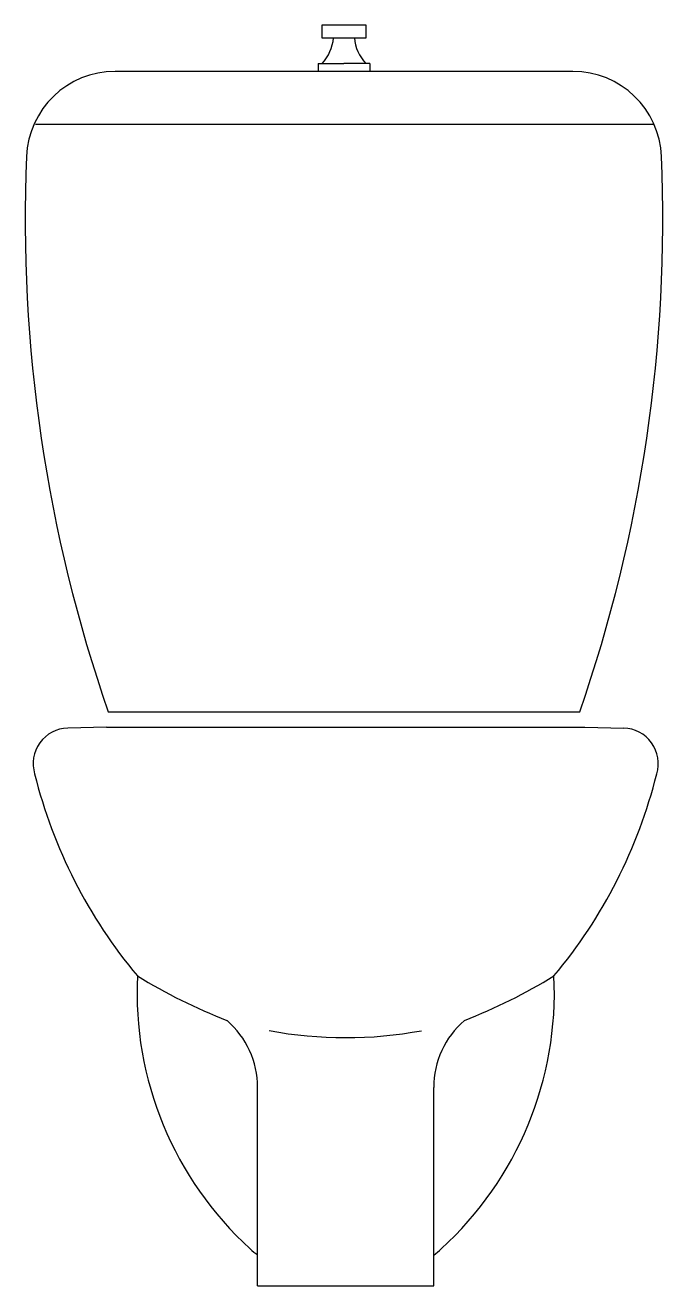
# Model space of a CAD drawing. Extents: x -18.1 to 17.9, y 0 to 71.1.
import ezdxf

# ---------------------------------------------------------------- set-up
doc = ezdxf.new("R2010")
doc.units = 0
doc.header["$LTSCALE"] = 5
doc.header["$MEASUREMENT"] = 0
doc.layers.get('0').update_dxf_attribs({"linetype": 'CONTINUOUS'})

msp = doc.modelspace()

# ---------------------------------------------------------------- linework, layer by layer
at = {"color": 0, "linetype": 'ByBlock'}
for p, q in [((-1.348, 71.117), (-1.348, 70.402)), ((1.147, 71.117), (-1.348, 71.117)), ((1.147, 70.402), (1.147, 71.117)), ((-1.348, 70.402), (1.147, 70.402)), ((12.814, 68.514), (-13.003, 68.514)), ((-1.557, 68.962), (-1.557, 68.514)), ((-1.557, 68.962), (-0.096, 68.962)), ((1.365, 68.962), (-0.096, 68.962)), ((1.365, 68.962), (1.365, 68.514)), ((17.396, 65.514), (-17.495, 65.514)), ((-13.392, 32.379), (13.202, 32.379)), ((-13.492, 31.513), (-15.679, 31.459)), ((-13.492, 31.513), (13.492, 31.513)), ((13.492, 31.513), (15.679, 31.459)), ((-4.968, 0), (-4.968, 11.189)), ((4.968, 0), (4.968, 11.189)), ((-4.968, 0), (4.968, 0))]:
    msp.add_line(p, q, dxfattribs=at)
for centre, radius, start, end in [((-3.015, 70.572), 2.331, 316.3024, 355.80379), ((2.823, 70.572), 2.331, 184.19621, 223.6976), ((-13.003, 63.514), 5, 90, 177.75087), ((12.814, 63.514), 5, 2.24913, 90), ((66.576, 60.143), 84.651, 177.5852, 199.1466), ((-66.766, 60.143), 84.651, 340.8534, 2.4148), ((-15.629, 29.46), 2, 91.41872, 196.9985), ((15.629, 29.46), 2, 343.0015, 88.58128), ((10.133, 35.78), 28.523, 194.00943, 219.90523), ((-10.133, 35.78), 28.523, 320.09477, 345.99057), ((7.792, 16.542), 19.562, 177.24653, 227.62754), ((5.064, 44.941), 32.197, 238.52336, 248.5811), ((-7.792, 16.542), 19.562, 312.37246, 2.75347), ((-5.064, 44.941), 32.197, 291.4189, 301.47664), ((-9.968, 11.189), 5, 0, 49.08964), ((9.968, 11.189), 5, 130.91036, 180), ((0, 37.634), 23.634, 259.4929, 280.43591), ((0, 8), 8, 227.62754, 231.61238), ((0, 8), 8, 308.38762, 312.37246)]:
    msp.add_arc(centre, radius, start, end, dxfattribs=at)

doc.saveas('drawing.dxf')
